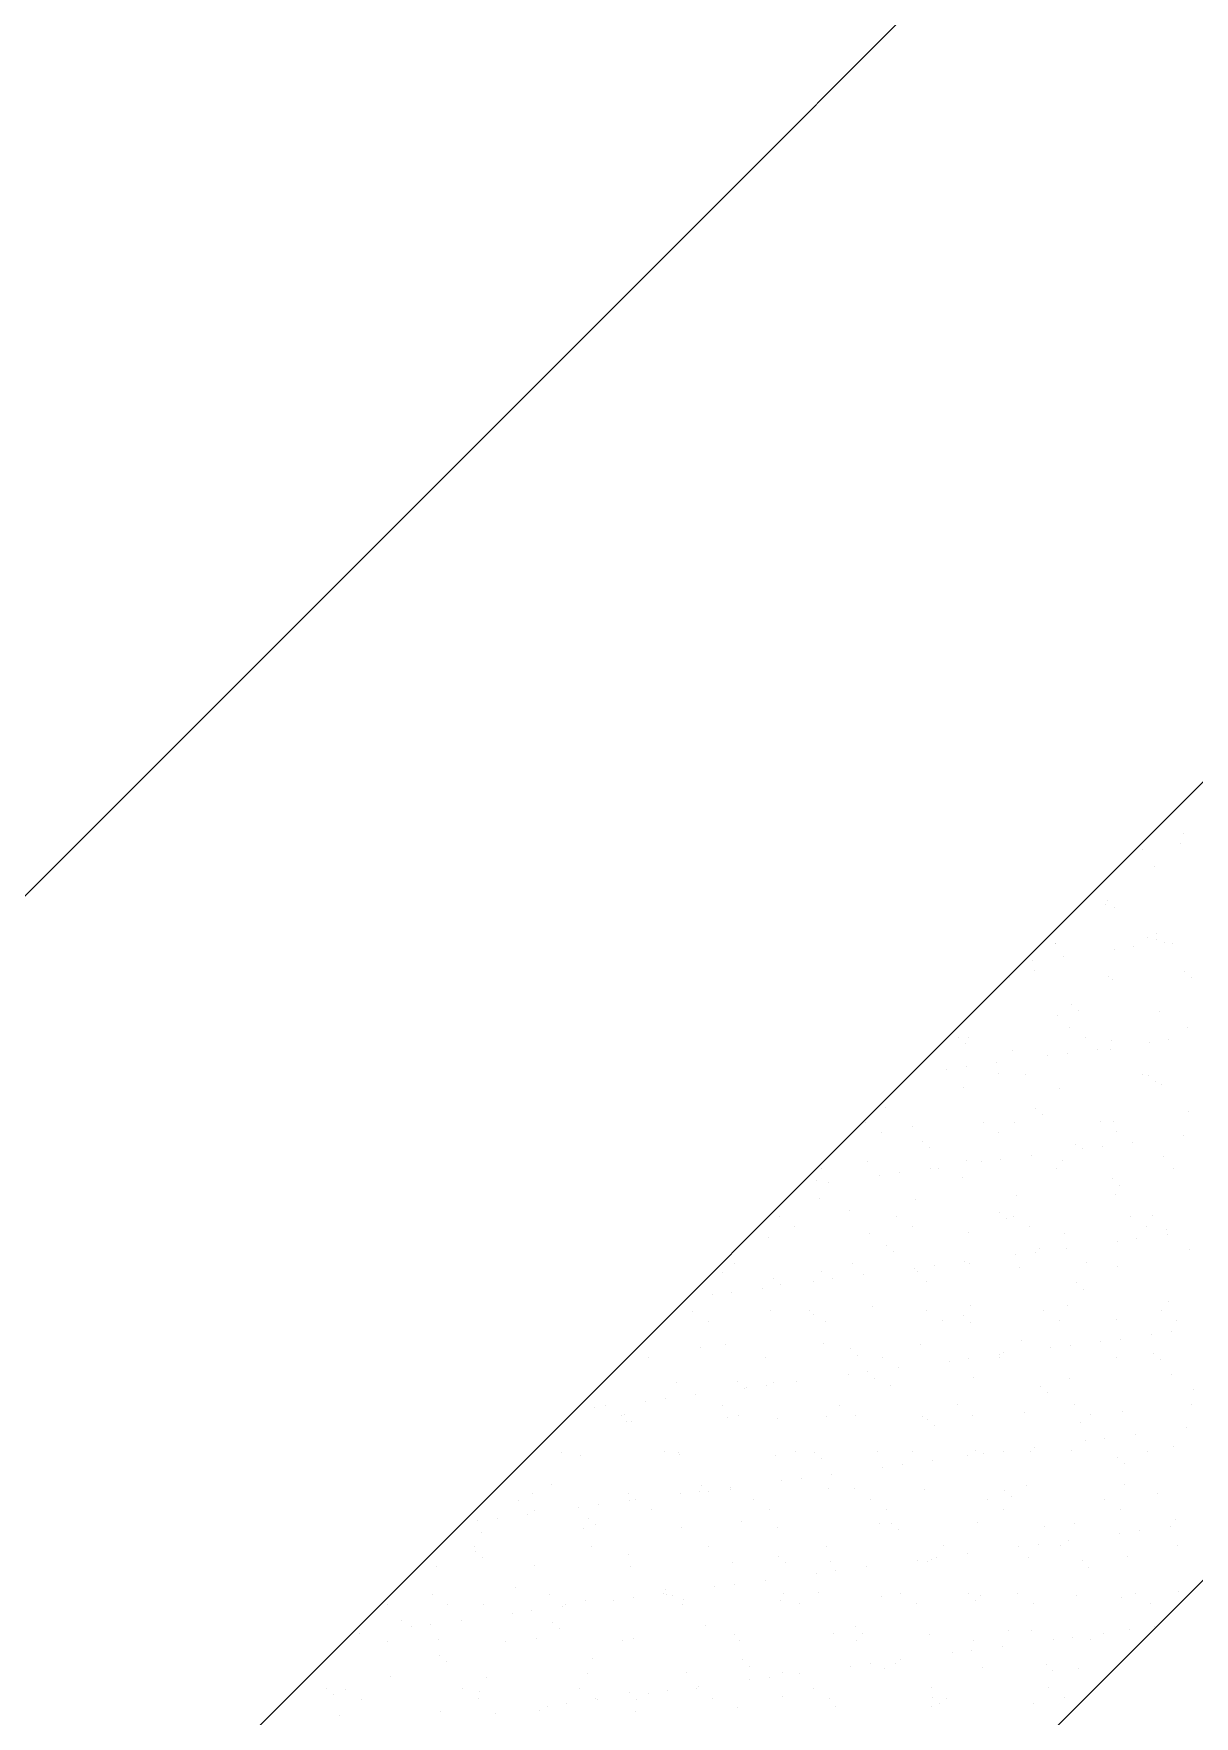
# Model space of a CAD drawing. Header units: millimetres. Extents: x 89805 to 1757503, y 48266 to 267832.
# Drawn here: x 951421.3 to 951729.8, y 157043.4 to 157490.6 of the extents above; entities that cross this region are included whole.
import ezdxf

# ---------------------------------------------------------------- set-up
doc = ezdxf.new("R2010")
doc.units = ezdxf.units.MM
doc.header["$LTSCALE"] = 1000
doc.layers.add('WALL', color=111, linetype='Continuous')

msp = doc.modelspace()

# ---------------------------------------------------------------- linework, layer by layer
at = {"color": 8, "ltscale": 0.7}
for p, q in [((951726.88, 157278.02), (951726.88, 157278.02)), ((951715.91, 157273.9), (951715.91, 157273.9)), ((951726.23, 157275.41), (951726.23, 157275.41)), ((951719.19, 157269.16), (951719.19, 157269.16)), ((951706.3, 157259.27), (951706.3, 157259.27)), ((951706.77, 157260.13), (951706.77, 157260.13)), ((951708.61, 157258.44), (951708.61, 157258.44)), ((951692.81, 157248.92), (951692.81, 157248.92)), ((951692.85, 157248.8), (951692.85, 157248.8)), ((951717.31, 157250.46), (951717.31, 157250.46)), ((951719.77, 157251.54), (951719.77, 157251.54)), ((951719.82, 157249.89), (951719.82, 157249.89)), ((951721.87, 157248.94), (951721.87, 157248.94)), ((951723.99, 157248.86), (951723.99, 157248.86)), ((951686.82, 157244.33), (951686.82, 157244.33)), ((951694.95, 157245.4), (951694.95, 157245.4)), ((951708.53, 157247.18), (951708.53, 157247.18)), ((951713.74, 157247.87), (951713.74, 157247.87)), ((951687.25, 157241.69), (951687.25, 157241.69)), ((951706.93, 157240), (951706.93, 157240)), ((951727.27, 157241.34), (951727.27, 157241.34)), ((951680.75, 157239.66), (951680.75, 157239.66)), ((951708.03, 157239.13), (951708.03, 157239.13)), ((951729.11, 157239.65), (951729.11, 157239.65)), ((951697.21, 157232.57), (951697.21, 157232.57)), ((951699.05, 157230.88), (951699.05, 157230.88)), ((951693.44, 157229.65), (951693.44, 157229.65)), ((951696.71, 157226.44), (951696.71, 157226.44)), ((951720.45, 157230.62), (951720.45, 157230.62)), ((951727.85, 157226.5), (951727.85, 157226.5)), ((951667.14, 157223.79), (951667.14, 157223.79)), ((951668.99, 157222.1), (951668.99, 157222.1)), ((951669.78, 157223.7), (951669.78, 157223.7)), ((951700.93, 157223.76), (951700.93, 157223.76)), ((951707.75, 157222.91), (951707.75, 157222.91)), ((951717.75, 157222.51), (951717.75, 157222.51)), ((951722.96, 157223.19), (951722.96, 157223.19)), ((951681.38, 157220.4), (951681.38, 157220.4)), ((951690.83, 157218.96), (951690.83, 157218.96)), ((951696.04, 157219.65), (951696.04, 157219.65)), ((951704.17, 157220.72), (951704.17, 157220.72)), ((951707.56, 157220.73), (951707.56, 157220.73)), ((951663.92, 157215.42), (951663.92, 157215.42)), ((951669.12, 157216.1), (951669.12, 157216.1)), ((951677.25, 157217.17), (951677.25, 157217.17)), ((951677.69, 157214.13), (951677.69, 157214.13)), ((951684.97, 157214.03), (951684.97, 157214.03)), ((951716.11, 157214.09), (951716.11, 157214.09)), ((951717.7, 157213.79), (951717.7, 157213.79)), ((951668.49, 157210.5), (951668.49, 157210.5)), ((951694.07, 157210.38), (951694.07, 157210.38)), ((951719.54, 157212.1), (951719.54, 157212.1)), ((951721.08, 157211.35), (951721.08, 157211.35)), ((951647.63, 157205.35), (951647.63, 157205.35)), ((951687.64, 157205.01), (951687.64, 157205.01)), ((951728.24, 157204.12), (951728.24, 157204.12)), ((951642.5, 157201.29), (951642.5, 157201.29)), ((951655, 157200.16), (951655, 157200.16)), ((951673.64, 157201.35), (951673.64, 157201.35)), ((951682.01, 157201.13), (951682.01, 157201.13)), ((951689.48, 157203.32), (951689.48, 157203.32)), ((951704.79, 157201.4), (951704.79, 157201.4)), ((951708.19, 157201.46), (951708.19, 157201.46)), ((951646.72, 157198.6), (951646.72, 157198.6)), ((951657.58, 157196.23), (951657.58, 157196.23)), ((951677.86, 157198.66), (951677.86, 157198.66)), ((951698.18, 157195.35), (951698.18, 157195.35)), ((951709, 157198.72), (951709, 157198.72)), ((951713.39, 157196.04), (951713.39, 157196.04)), ((951726.97, 157197.83), (951726.97, 157197.83)), ((951642.94, 157190.9), (951642.94, 157190.9)), ((951659.42, 157194.54), (951659.42, 157194.54)), ((951669.12, 157191.24), (951669.12, 157191.24)), ((951673.14, 157190.74), (951673.14, 157190.74)), ((951678.34, 157191.43), (951678.34, 157191.43)), ((951686.47, 157192.5), (951686.47, 157192.5)), ((951694.7, 157191.11), (951694.7, 157191.11)), ((951700.05, 157194.29), (951700.05, 157194.29)), ((951705.26, 157194.97), (951705.26, 157194.97)), ((951721.71, 157192.09), (951721.71, 157192.09)), ((951630.76, 157188.88), (951630.76, 157188.88)), ((951646.22, 157187.2), (951646.22, 157187.2)), ((951651.42, 157187.88), (951651.42, 157187.88)), ((951659.55, 157188.95), (951659.55, 157188.95)), ((951661.9, 157188.93), (951661.9, 157188.93)), ((951668.12, 157186.57), (951668.12, 157186.57)), ((951693.04, 157188.99), (951693.04, 157188.99)), ((951708.14, 157186.23), (951708.14, 157186.23)), ((951724.18, 157189.05), (951724.18, 157189.05)), ((951629.36, 157185.77), (951629.36, 157185.77)), ((951632.64, 157185.41), (951632.64, 157185.41)), ((951682.64, 157181.86), (951682.64, 157181.86)), ((951708.82, 157182.19), (951708.82, 157182.19)), ((951709.98, 157184.54), (951709.98, 157184.54)), ((951630.05, 157181.01), (951630.05, 157181.01)), ((951638.06, 157177.79), (951638.06, 157177.79)), ((951655.63, 157180.89), (951655.63, 157180.89)), ((951678.08, 157177.45), (951678.08, 157177.45)), ((951619.44, 157176.19), (951619.44, 157176.19)), ((951623.65, 157173.51), (951623.65, 157173.51)), ((951650.58, 157176.25), (951650.58, 157176.25)), ((951654.8, 157173.56), (951654.8, 157173.56)), ((951679.92, 157175.76), (951679.92, 157175.76)), ((951681.72, 157176.31), (951681.72, 157176.31)), ((951685.94, 157173.62), (951685.94, 157173.62)), ((951712.86, 157176.36), (951712.86, 157176.36)), ((951717.08, 157173.68), (951717.08, 157173.68)), ((951718.68, 157176.57), (951718.68, 157176.57)), ((951722.34, 157172.82), (951722.34, 157172.82)), ((951616.56, 157170.66), (951616.56, 157170.66)), ((951643.57, 157171.63), (951643.57, 157171.63)), ((951648.01, 157168.67), (951648.01, 157168.67)), ((951669.75, 157171.97), (951669.75, 157171.97)), ((951695.33, 157171.84), (951695.33, 157171.84)), ((951709.27, 157169.61), (951709.27, 157169.61)), ((951714.48, 157170.29), (951714.48, 157170.29)), ((951722.61, 157171.36), (951722.61, 157171.36)), ((951607.69, 157163.78), (951607.69, 157163.78)), ((951638.84, 157163.83), (951638.84, 157163.83)), ((951649.86, 157166.99), (951649.86, 157166.99)), ((951668.77, 157164.28), (951668.77, 157164.28)), ((951669.98, 157163.89), (951669.98, 157163.89)), ((951682.36, 157166.06), (951682.36, 157166.06)), ((951687.56, 157166.75), (951687.56, 157166.75)), ((951688.62, 157167.79), (951688.62, 157167.79)), ((951695.69, 157167.82), (951695.69, 157167.82)), ((951701.12, 157163.95), (951701.12, 157163.95)), ((951728.63, 157167.45), (951728.63, 157167.45)), ((951604.51, 157161.41), (951604.51, 157161.41)), ((951617.95, 157159.9), (951617.95, 157159.9)), ((951630.68, 157161.74), (951630.68, 157161.74)), ((951633.73, 157159.66), (951633.73, 157159.66)), ((951641.86, 157160.73), (951641.86, 157160.73)), ((951655.44, 157162.52), (951655.44, 157162.52)), ((951656.26, 157161.62), (951656.26, 157161.62)), ((951660.64, 157163.21), (951660.64, 157163.21)), ((951683.27, 157162.59), (951683.27, 157162.59)), ((951709.45, 157162.93), (951709.45, 157162.93)), ((951601.6, 157155.43), (951601.6, 157155.43)), ((951606.81, 157156.12), (951606.81, 157156.12)), ((951614.94, 157157.19), (951614.94, 157157.19)), ((951619.8, 157158.21), (951619.8, 157158.21)), ((951628.52, 157158.98), (951628.52, 157158.98)), ((951658.56, 157159.01), (951658.56, 157159.01)), ((951698.57, 157158.67), (951698.57, 157158.67)), ((951700.41, 157156.98), (951700.41, 157156.98)), ((951596.37, 157151.1), (951596.37, 157151.1)), ((951617.19, 157151.39), (951617.19, 157151.39)), ((951627.51, 157151.15), (951627.51, 157151.15)), ((951644.2, 157152.37), (951644.2, 157152.37)), ((951658.65, 157151.21), (951658.65, 157151.21)), ((951670.38, 157152.7), (951670.38, 157152.7)), ((951689.8, 157151.26), (951689.8, 157151.26)), ((951695.96, 157152.58), (951695.96, 157152.58)), ((951720.94, 157151.32), (951720.94, 157151.32)), ((951722.97, 157153.55), (951722.97, 157153.55)), ((951600.59, 157148.41), (951600.59, 157148.41)), ((951628.5, 157150.24), (951628.5, 157150.24)), ((951631.73, 157148.47), (951631.73, 157148.47)), ((951662.87, 157148.52), (951662.87, 157148.52)), ((951668.51, 157149.89), (951668.51, 157149.89)), ((951670.35, 157148.2), (951670.35, 157148.2)), ((951694.01, 157148.58), (951694.01, 157148.58)), ((951709.11, 157149.01), (951709.11, 157149.01)), ((951725.15, 157148.63), (951725.15, 157148.63)), ((951598.43, 157141.46), (951598.43, 157141.46)), ((951605.14, 157142.14), (951605.14, 157142.14)), ((951631.31, 157142.47), (951631.31, 157142.47)), ((951656.89, 157142.35), (951656.89, 157142.35)), ((951683.9, 157143.32), (951683.9, 157143.32)), ((951691.58, 157141.39), (951691.58, 157141.39)), ((951696.78, 157142.07), (951696.78, 157142.07)), ((951704.91, 157143.14), (951704.91, 157143.14)), ((951710.08, 157143.66), (951710.08, 157143.66)), ((951718.49, 157144.93), (951718.49, 157144.93)), ((951723.7, 157145.61), (951723.7, 157145.61)), ((951584.63, 157138.68), (951584.63, 157138.68)), ((951615.77, 157138.74), (951615.77, 157138.74)), ((951638.45, 157141.12), (951638.45, 157141.12)), ((951640.29, 157139.43), (951640.29, 157139.43)), ((951646.91, 157138.79), (951646.91, 157138.79)), ((951664.66, 157137.84), (951664.66, 157137.84)), ((951669.86, 157138.53), (951669.86, 157138.53)), ((951677.99, 157139.6), (951677.99, 157139.6)), ((951678.05, 157138.85), (951678.05, 157138.85)), ((951679.05, 157140.23), (951679.05, 157140.23)), ((951709.19, 157138.91), (951709.19, 157138.91)), ((951719.07, 157139.89), (951719.07, 157139.89)), ((951720.91, 157138.2), (951720.91, 157138.2)), ((951624.16, 157132.51), (951624.16, 157132.51)), ((951637.74, 157134.3), (951637.74, 157134.3)), ((951642.95, 157134.98), (951642.95, 157134.98)), ((951644.83, 157133.1), (951644.83, 157133.1)), ((951651.08, 157136.05), (951651.08, 157136.05)), ((951671.01, 157133.43), (951671.01, 157133.43)), ((951696.59, 157133.31), (951696.59, 157133.31)), ((951723.6, 157134.28), (951723.6, 157134.28)), ((951592.24, 157132.25), (951592.24, 157132.25)), ((951597.24, 157128.97), (951597.24, 157128.97)), ((951608.39, 157132.34), (951608.39, 157132.34)), ((951610.23, 157130.65), (951610.23, 157130.65)), ((951610.82, 157130.75), (951610.82, 157130.75)), ((951616.03, 157131.44), (951616.03, 157131.44)), ((951617.82, 157132.12), (951617.82, 157132.12)), ((951648.99, 157131.45), (951648.99, 157131.45)), ((951689.01, 157131.11), (951689.01, 157131.11)), ((951690.85, 157129.42), (951690.85, 157129.42)), ((951729.61, 157130.23), (951729.61, 157130.23)), ((951570.32, 157125.42), (951570.32, 157125.42)), ((951573.31, 157126), (951573.31, 157126)), ((951578.33, 157123.56), (951578.33, 157123.56)), ((951583.91, 157127.21), (951583.91, 157127.21)), ((951589.11, 157127.9), (951589.11, 157127.9)), ((951604.45, 157126.05), (951604.45, 157126.05)), ((951635.59, 157126.11), (951635.59, 157126.11)), ((951666.73, 157126.17), (951666.73, 157126.17)), ((951670.95, 157123.48), (951670.95, 157123.48)), ((951684.53, 157124.06), (951684.53, 157124.06)), ((951697.87, 157126.22), (951697.87, 157126.22)), ((951702.09, 157123.54), (951702.09, 157123.54)), ((951710.71, 157124.39), (951710.71, 157124.39)), ((951729.01, 157126.28), (951729.01, 157126.28)), ((951577.52, 157123.31), (951577.52, 157123.31)), ((951578.76, 157121.9), (951578.76, 157121.9)), ((951580.17, 157121.87), (951580.17, 157121.87)), ((951605.77, 157122.87), (951605.77, 157122.87)), ((951608.67, 157123.37), (951608.67, 157123.37)), ((951618.93, 157122.68), (951618.93, 157122.68)), ((951631.94, 157123.2), (951631.94, 157123.2)), ((951639.81, 157123.42), (951639.81, 157123.42)), ((951657.52, 157123.08), (951657.52, 157123.08)), ((951658.95, 157122.33), (951658.95, 157122.33)), ((951660.79, 157120.65), (951660.79, 157120.65)), ((951699.55, 157121.45), (951699.55, 157121.45)), ((951727.71, 157120.25), (951727.71, 157120.25)), ((951687.21, 157114.92), (951687.21, 157114.92)), ((951700.8, 157116.71), (951700.8, 157116.71)), ((951706, 157117.39), (951706, 157117.39)), ((951714.13, 157118.46), (951714.13, 157118.46)), ((951724.23, 157115.01), (951724.23, 157115.01)), ((951561.56, 157113.58), (951561.56, 157113.58)), ((951566.7, 157112.64), (951566.7, 157112.64)), ((951588.87, 157113.9), (951588.87, 157113.9)), ((951592.7, 157113.64), (951592.7, 157113.64)), ((951592.87, 157112.98), (951592.87, 157112.98)), ((951618.45, 157112.86), (951618.45, 157112.86)), ((951623.85, 157113.7), (951623.85, 157113.7)), ((951628.88, 157113.56), (951628.88, 157113.56)), ((951630.73, 157111.87), (951630.73, 157111.87)), ((951645.46, 157113.83), (951645.46, 157113.83)), ((951652.17, 157110.31), (951652.17, 157110.31)), ((951654.99, 157113.75), (951654.99, 157113.75)), ((951660.3, 157111.38), (951660.3, 157111.38)), ((951669.49, 157112.67), (951669.49, 157112.67)), ((951671.64, 157114.16), (951671.64, 157114.16)), ((951673.88, 157113.16), (951673.88, 157113.16)), ((951679.08, 157113.85), (951679.08, 157113.85)), ((951686.13, 157113.81), (951686.13, 157113.81)), ((951697.22, 157114.04), (951697.22, 157114.04)), ((951709.5, 157112.33), (951709.5, 157112.33)), ((951711.35, 157110.64), (951711.35, 157110.64)), ((951717.27, 157113.87), (951717.27, 157113.87)), ((951620.04, 157106.08), (951620.04, 157106.08)), ((951625.25, 157106.76), (951625.25, 157106.76)), ((951633.38, 157107.83), (951633.38, 157107.83)), ((951646.96, 157109.62), (951646.96, 157109.62)), ((951553.81, 157102.75), (951553.81, 157102.75)), ((951558.81, 157105.12), (951558.81, 157105.12)), ((951579.39, 157102.63), (951579.39, 157102.63)), ((951593.13, 157102.53), (951593.13, 157102.53)), ((951598.33, 157103.22), (951598.33, 157103.22)), ((951598.82, 157104.78), (951598.82, 157104.78)), ((951600.67, 157103.09), (951600.67, 157103.09)), ((951606.4, 157103.6), (951606.4, 157103.6)), ((951606.46, 157104.29), (951606.46, 157104.29)), ((951632.57, 157103.94), (951632.57, 157103.94)), ((951639.43, 157103.9), (951639.43, 157103.9)), ((951658.15, 157103.81), (951658.15, 157103.81)), ((951674.81, 157101.13), (951674.81, 157101.13)), ((951679.44, 157103.55), (951679.44, 157103.55)), ((951681.28, 157101.86), (951681.28, 157101.86)), ((951685.16, 157104.79), (951685.16, 157104.79)), ((951705.95, 157101.18), (951705.95, 157101.18)), ((951711.34, 157105.12), (951711.34, 157105.12)), ((951720.05, 157102.67), (951720.05, 157102.67)), ((951550.24, 157100.9), (951550.24, 157100.9)), ((951552.63, 157097.2), (951552.63, 157097.2)), ((951554.46, 157098.21), (951554.46, 157098.21)), ((951566.21, 157098.99), (951566.21, 157098.99)), ((951571.41, 157099.67), (951571.41, 157099.67)), ((951579.54, 157100.74), (951579.54, 157100.74)), ((951581.38, 157100.96), (951581.38, 157100.96)), ((951585.6, 157098.27), (951585.6, 157098.27)), ((951612.52, 157101.01), (951612.52, 157101.01)), ((951616.74, 157098.33), (951616.74, 157098.33)), ((951643.67, 157101.07), (951643.67, 157101.07)), ((951647.88, 157098.38), (951647.88, 157098.38)), ((951679.02, 157098.44), (951679.02, 157098.44)), ((951710.17, 157098.5), (951710.17, 157098.5)), ((951539.29, 157095.45), (951539.29, 157095.45)), ((951540.32, 157092.4), (951540.32, 157092.4)), ((951544.5, 157096.13), (951544.5, 157096.13)), ((951567.33, 157093.38), (951567.33, 157093.38)), ((951568.76, 157096), (951568.76, 157096)), ((951570.6, 157094.32), (951570.6, 157094.32)), ((951593.5, 157093.71), (951593.5, 157093.71)), ((951609.37, 157095.12), (951609.37, 157095.12)), ((951619.08, 157093.59), (951619.08, 157093.59)), ((951646.09, 157094.56), (951646.09, 157094.56)), ((951649.38, 157094.78), (951649.38, 157094.78)), ((951651.22, 157093.09), (951651.22, 157093.09)), ((951672.27, 157094.89), (951672.27, 157094.89)), ((951689.98, 157093.89), (951689.98, 157093.89)), ((951697.85, 157094.77), (951697.85, 157094.77)), ((951715.22, 157092.72), (951715.22, 157092.72)), ((951723.35, 157093.79), (951723.35, 157093.79)), ((951724.86, 157095.74), (951724.86, 157095.74)), ((951538.5, 157088.49), (951538.5, 157088.49)), ((951569.64, 157088.54), (951569.64, 157088.54)), ((951600.78, 157088.6), (951600.78, 157088.6)), ((951631.92, 157088.66), (951631.92, 157088.66)), ((951663.06, 157088.71), (951663.06, 157088.71)), ((951683.1, 157088.49), (951683.1, 157088.49)), ((951688.3, 157089.17), (951688.3, 157089.17)), ((951694.21, 157088.77), (951694.21, 157088.77)), ((951696.43, 157090.24), (951696.43, 157090.24)), ((951710.02, 157092.03), (951710.02, 157092.03)), ((951725.35, 157088.82), (951725.35, 157088.82)), ((951538.7, 157087.23), (951538.7, 157087.23)), ((951540.54, 157085.54), (951540.54, 157085.54)), ((951554.44, 157083.48), (951554.44, 157083.48)), ((951579.3, 157086.34), (951579.3, 157086.34)), ((951580.02, 157083.36), (951580.02, 157083.36)), ((951607.03, 157084.33), (951607.03, 157084.33)), ((951619.32, 157086), (951619.32, 157086)), ((951621.16, 157084.31), (951621.16, 157084.31)), ((951633.2, 157084.67), (951633.2, 157084.67)), ((951656.18, 157084.94), (951656.18, 157084.94)), ((951658.78, 157084.55), (951658.78, 157084.55)), ((951659.92, 157085.12), (951659.92, 157085.12)), ((951661.39, 157085.63), (951661.39, 157085.63)), ((951669.52, 157086.7), (951669.52, 157086.7)), ((951685.79, 157085.52), (951685.79, 157085.52)), ((951699.94, 157084.77), (951699.94, 157084.77)), ((951711.97, 157085.85), (951711.97, 157085.85)), ((951528.26, 157083.15), (951528.26, 157083.15)), ((951615.68, 157079.61), (951615.68, 157079.61)), ((951629.26, 157081.4), (951629.26, 157081.4)), ((951634.47, 157082.08), (951634.47, 157082.08)), ((951642.6, 157083.15), (951642.6, 157083.15)), ((951701.78, 157083.08), (951701.78, 157083.08)), ((951527.18, 157075.8), (951527.18, 157075.8)), ((951549.24, 157077.57), (951549.24, 157077.57)), ((951558.32, 157075.86), (951558.32, 157075.86)), ((951575.43, 157074.31), (951575.43, 157074.31)), ((951580.63, 157075), (951580.63, 157075)), ((951588.76, 157076.07), (951588.76, 157076.07)), ((951589.26, 157077.22), (951589.26, 157077.22)), ((951589.46, 157075.92), (951589.46, 157075.92)), ((951591.1, 157075.53), (951591.1, 157075.53)), ((951594.13, 157074.44), (951594.13, 157074.44)), ((951602.35, 157077.86), (951602.35, 157077.86)), ((951607.55, 157078.54), (951607.55, 157078.54)), ((951619.71, 157074.32), (951619.71, 157074.32)), ((951620.6, 157075.97), (951620.6, 157075.97)), ((951629.86, 157076.34), (951629.86, 157076.34)), ((951646.72, 157075.29), (951646.72, 157075.29)), ((951651.74, 157076.03), (951651.74, 157076.03)), ((951669.88, 157075.99), (951669.88, 157075.99)), ((951671.72, 157074.31), (951671.72, 157074.31)), ((951672.9, 157075.63), (951672.9, 157075.63)), ((951682.88, 157076.09), (951682.88, 157076.09)), ((951698.48, 157075.5), (951698.48, 157075.5)), ((951710.48, 157075.11), (951710.48, 157075.11)), ((951714.03, 157076.14), (951714.03, 157076.14)), ((951725.49, 157076.48), (951725.49, 157076.48)), ((951515.37, 157073.26), (951515.37, 157073.26)), ((951531.39, 157073.12), (951531.39, 157073.12)), ((951540.95, 157073.14), (951540.95, 157073.14)), ((951548.51, 157070.77), (951548.51, 157070.77)), ((951553.72, 157071.45), (951553.72, 157071.45)), ((951561.85, 157072.52), (951561.85, 157072.52)), ((951562.53, 157073.17), (951562.53, 157073.17)), ((951567.96, 157074.11), (951567.96, 157074.11)), ((951593.68, 157073.23), (951593.68, 157073.23)), ((951624.82, 157073.29), (951624.82, 157073.29)), ((951655.96, 157073.34), (951655.96, 157073.34)), ((951687.1, 157073.4), (951687.1, 157073.4)), ((951718.24, 157073.46), (951718.24, 157073.46)), ((951508.01, 157065.44), (951508.01, 157065.44)), ((951519.18, 157068.79), (951519.18, 157068.79)), ((951521.59, 157067.22), (951521.59, 157067.22)), ((951526.8, 157067.91), (951526.8, 157067.91)), ((951534.93, 157068.98), (951534.93, 157068.98)), ((951559.2, 157068.45), (951559.2, 157068.45)), ((951561.04, 157066.76), (951561.04, 157066.76)), ((951599.8, 157067.56), (951599.8, 157067.56)), ((951633.83, 157065.4), (951633.83, 157065.4)), ((951639.82, 157067.22), (951639.82, 157067.22)), ((951641.66, 157065.53), (951641.66, 157065.53)), ((951680.42, 157066.33), (951680.42, 157066.33)), ((951686.42, 157066.25), (951686.42, 157066.25)), ((951705.65, 157065.56), (951705.65, 157065.56)), ((951712.6, 157066.58), (951712.6, 157066.58)), ((951719.24, 157067.35), (951719.24, 157067.35)), ((951515.43, 157063.39), (951515.43, 157063.39)), ((951528.89, 157063.88), (951528.89, 157063.88)), ((951546.57, 157063.44), (951546.57, 157063.44)), ((951555.07, 157064.22), (951555.07, 157064.22)), ((951577.72, 157063.5), (951577.72, 157063.5)), ((951580.65, 157064.09), (951580.65, 157064.09)), ((951607.66, 157065.07), (951607.66, 157065.07)), ((951608.86, 157063.56), (951608.86, 157063.56)), ((951640, 157063.61), (951640, 157063.61)), ((951659.41, 157065.28), (951659.41, 157065.28)), ((951670.61, 157060.95), (951670.61, 157060.95)), ((951671.14, 157063.67), (951671.14, 157063.67)), ((951678.74, 157062.02), (951678.74, 157062.02)), ((951692.32, 157063.81), (951692.32, 157063.81)), ((951697.52, 157064.49), (951697.52, 157064.49)), ((951702.28, 157063.73), (951702.28, 157063.73)), ((951529.14, 157059.67), (951529.14, 157059.67)), ((951530.98, 157057.98), (951530.98, 157057.98)), ((951569.74, 157058.79), (951569.74, 157058.79)), ((951609.75, 157058.44), (951609.75, 157058.44)), ((951611.6, 157056.75), (951611.6, 157056.75)), ((951638.48, 157056.72), (951638.48, 157056.72)), ((951643.69, 157057.41), (951643.69, 157057.41)), ((951650.36, 157057.56), (951650.36, 157057.56)), ((951651.82, 157058.48), (951651.82, 157058.48)), ((951665.4, 157060.27), (951665.4, 157060.27)), ((951690.37, 157057.21), (951690.37, 157057.21)), ((951516, 157053.99), (951516, 157053.99)), ((951541.58, 157053.87), (951541.58, 157053.87)), ((951568.59, 157054.84), (951568.59, 157054.84)), ((951594.76, 157055.17), (951594.76, 157055.17)), ((951611.57, 157053.18), (951611.57, 157053.18)), ((951616.77, 157053.86), (951616.77, 157053.86)), ((951620.34, 157055.05), (951620.34, 157055.05)), ((951624.9, 157054.93), (951624.9, 157054.93)), ((951647.35, 157056.02), (951647.35, 157056.02)), ((951673.53, 157056.36), (951673.53, 157056.36)), ((951692.22, 157055.52), (951692.22, 157055.52)), ((951699.11, 157056.24), (951699.11, 157056.24)), ((951499.07, 157050.89), (951499.07, 157050.89)), ((951500.92, 157049.2), (951500.92, 157049.2)), ((951504.11, 157050.7), (951504.11, 157050.7)), ((951508.33, 157048.02), (951508.33, 157048.02)), ((951535.25, 157050.76), (951535.25, 157050.76)), ((951539.47, 157048.07), (951539.47, 157048.07)), ((951539.68, 157050.01), (951539.68, 157050.01)), ((951566.39, 157050.82), (951566.39, 157050.82)), ((951570.61, 157048.13), (951570.61, 157048.13)), ((951571.07, 157047.85), (951571.07, 157047.85)), ((951579.69, 157049.66), (951579.69, 157049.66)), ((951581.54, 157047.98), (951581.54, 157047.98)), ((951584.65, 157049.63), (951584.65, 157049.63)), ((951589.85, 157050.32), (951589.85, 157050.32)), ((951597.54, 157050.87), (951597.54, 157050.87)), ((951597.98, 157051.39), (951597.98, 157051.39)), ((951601.75, 157048.19), (951601.75, 157048.19)), ((951620.3, 157048.78), (951620.3, 157048.78)), ((951628.68, 157050.93), (951628.68, 157050.93)), ((951632.89, 157048.24), (951632.89, 157048.24)), ((951659.82, 157050.99), (951659.82, 157050.99)), ((951660.31, 157048.44), (951660.31, 157048.44)), ((951664.04, 157048.3), (951664.04, 157048.3)), ((951690.96, 157051.04), (951690.96, 157051.04)), ((951695.18, 157048.36), (951695.18, 157048.36)), ((951502.51, 157043.64), (951502.51, 157043.64)), ((951529.52, 157044.61), (951529.52, 157044.61)), ((951544.15, 157044.3), (951544.15, 157044.3)), ((951555.7, 157044.95), (951555.7, 157044.95)), ((951557.73, 157046.09), (951557.73, 157046.09)), ((951562.94, 157046.78), (951562.94, 157046.78)), ((951581.28, 157044.82), (951581.28, 157044.82)), ((951608.29, 157045.8), (951608.29, 157045.8)), ((951634.46, 157046.13), (951634.46, 157046.13)), ((951660.04, 157046.01), (951660.04, 157046.01)), ((951662.15, 157046.75), (951662.15, 157046.75)), ((951687.05, 157046.98), (951687.05, 157046.98))]:
    msp.add_line(p, q, dxfattribs=at)
at = {"color": 3, "ltscale": 0.7}
msp.add_lwpolyline([(954736.46, 160296.09), (950592.14, 156151.82), (950698.2, 156045.75), (954948.59, 160296.09)], dxfattribs=at)
at = {"layer": 'WALL', "color": 4, "ltscale": 0.7}
for points in [[(950586.59, 156146.27), (954736.46, 160296.09)], [(950586.59, 156146.27), (954736.46, 160296.09)], [(953386.61, 160096.09), (954252.61, 160096.09), (954252.91, 160095.39), (950386.59, 156229.12)]]:
    msp.add_lwpolyline(points, dxfattribs=at)

doc.saveas('drawing.dxf')
